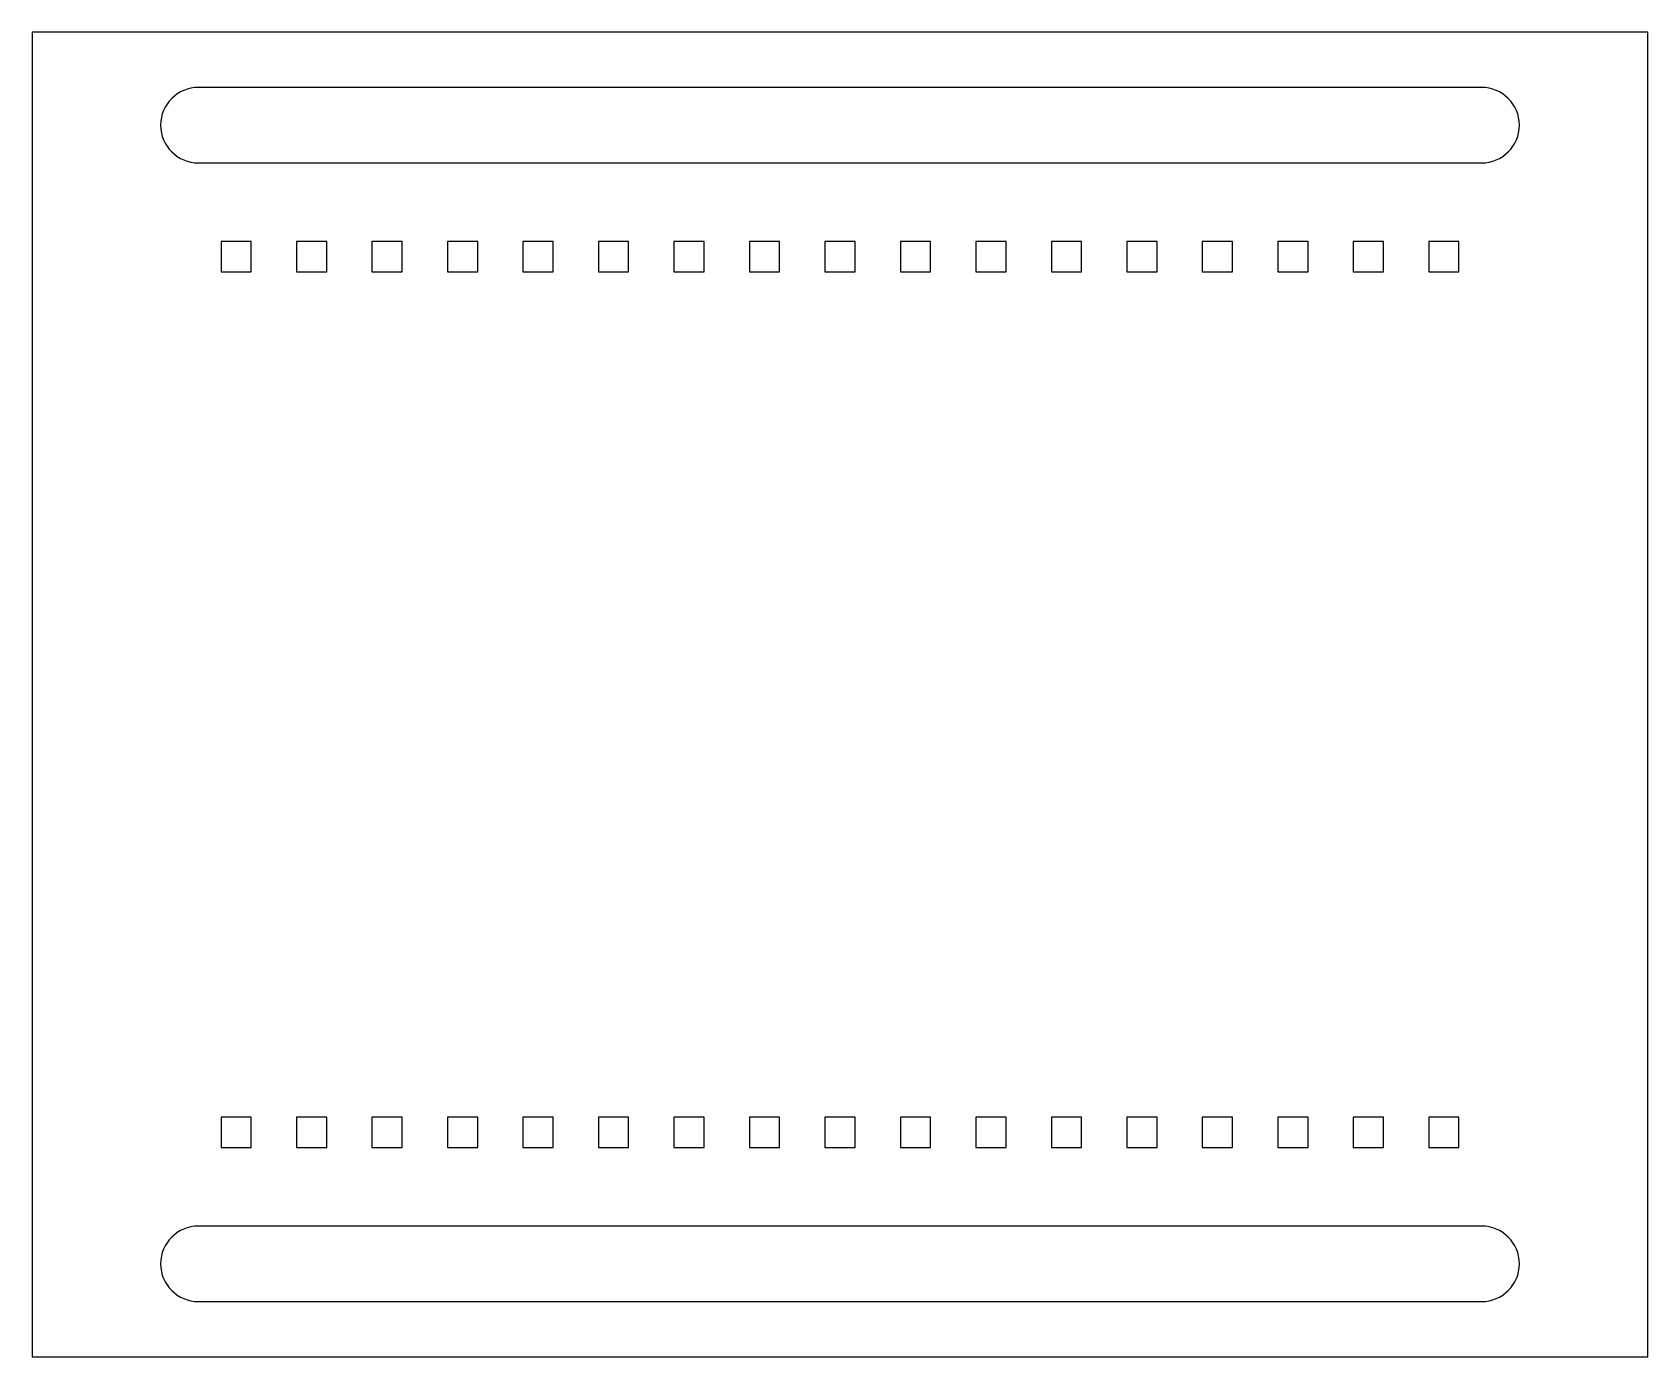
# Model space of a CAD drawing. Header units: millimetres. Extents: x -54 to 54, y -44 to 44.
import ezdxf

# ---------------------------------------------------------------- set-up
doc = ezdxf.new("R2010")
doc.units = ezdxf.units.MM

msp = doc.modelspace()

# ---------------------------------------------------------------- linework, layer by layer
at = {"color": 7, "linetype": 'Continuous', "lineweight": 25}
for p, q in [((-53.5, 43.85), (-53.5, -43.85)), ((53.5, 43.85), (-53.5, 43.85)), ((53.5, -43.85), (53.5, 43.85)), ((42.5, 40.2), (-42.5, 40.2)), ((-42.5, 35.2), (42.5, 35.2)), ((-41, 30), (-41, 28)), ((-39, 30), (-41, 30)), ((-39, 28), (-39, 30)), ((-34, 30), (-36, 30)), ((-36, 30), (-36, 28)), ((-34, 28), (-34, 30)), ((-29, 30), (-31, 30)), ((-31, 30), (-31, 28)), ((-29, 28), (-29, 30)), ((-24, 30), (-26, 30)), ((-26, 30), (-26, 28)), ((-24, 28), (-24, 30)), ((-19, 30), (-21, 30)), ((-21, 30), (-21, 28)), ((-19, 28), (-19, 30)), ((-14, 30), (-16, 30)), ((-16, 30), (-16, 28)), ((-14, 28), (-14, 30)), ((-9, 30), (-11, 30)), ((-11, 30), (-11, 28)), ((-9, 28), (-9, 30)), ((-4, 30), (-6, 30)), ((-6, 30), (-6, 28)), ((-4, 28), (-4, 30)), ((1, 30), (-1, 30)), ((-1, 30), (-1, 28)), ((1, 28), (1, 30)), ((6, 30), (4, 30)), ((4, 30), (4, 28)), ((6, 28), (6, 30)), ((11, 30), (9, 30)), ((9, 30), (9, 28)), ((11, 28), (11, 30)), ((16, 30), (14, 30)), ((14, 30), (14, 28)), ((16, 28), (16, 30)), ((21, 30), (19, 30)), ((19, 30), (19, 28)), ((21, 28), (21, 30)), ((26, 30), (24, 30)), ((24, 30), (24, 28)), ((26, 28), (26, 30)), ((31, 30), (29, 30)), ((29, 30), (29, 28)), ((31, 28), (31, 30)), ((36, 30), (34, 30)), ((34, 30), (34, 28)), ((36, 28), (36, 30)), ((41, 30), (39, 30)), ((39, 30), (39, 28)), ((41, 28), (41, 30)), ((-41, 28), (-39, 28)), ((-36, 28), (-34, 28)), ((-31, 28), (-29, 28)), ((-26, 28), (-24, 28)), ((-21, 28), (-19, 28)), ((-16, 28), (-14, 28)), ((-11, 28), (-9, 28)), ((-6, 28), (-4, 28)), ((-1, 28), (1, 28)), ((4, 28), (6, 28)), ((9, 28), (11, 28)), ((14, 28), (16, 28)), ((19, 28), (21, 28)), ((24, 28), (26, 28)), ((29, 28), (31, 28)), ((34, 28), (36, 28)), ((39, 28), (41, 28)), ((-39, -28), (-41, -28)), ((-41, -28), (-41, -30)), ((-39, -30), (-39, -28)), ((-34, -28), (-36, -28)), ((-36, -28), (-36, -30)), ((-34, -30), (-34, -28)), ((-29, -28), (-31, -28)), ((-31, -28), (-31, -30)), ((-29, -30), (-29, -28)), ((-24, -28), (-26, -28)), ((-26, -28), (-26, -30)), ((-24, -30), (-24, -28)), ((-19, -28), (-21, -28)), ((-21, -28), (-21, -30)), ((-19, -30), (-19, -28)), ((-14, -28), (-16, -28)), ((-16, -28), (-16, -30)), ((-14, -30), (-14, -28)), ((-9, -28), (-11, -28)), ((-11, -28), (-11, -30)), ((-9, -30), (-9, -28)), ((-4, -28), (-6, -28)), ((-6, -28), (-6, -30)), ((-4, -30), (-4, -28)), ((1, -28), (-1, -28)), ((-1, -28), (-1, -30)), ((1, -30), (1, -28)), ((6, -28), (4, -28)), ((4, -28), (4, -30)), ((6, -30), (6, -28)), ((11, -28), (9, -28)), ((9, -28), (9, -30)), ((11, -30), (11, -28)), ((16, -28), (14, -28)), ((14, -28), (14, -30)), ((16, -30), (16, -28)), ((21, -28), (19, -28)), ((19, -28), (19, -30)), ((21, -30), (21, -28)), ((26, -28), (24, -28)), ((24, -28), (24, -30)), ((26, -30), (26, -28)), ((31, -28), (29, -28)), ((29, -28), (29, -30)), ((31, -30), (31, -28)), ((36, -28), (34, -28)), ((34, -28), (34, -30)), ((36, -30), (36, -28)), ((41, -28), (39, -28)), ((39, -28), (39, -30)), ((41, -30), (41, -28)), ((-41, -30), (-39, -30)), ((-36, -30), (-34, -30)), ((-31, -30), (-29, -30)), ((-26, -30), (-24, -30)), ((-21, -30), (-19, -30)), ((-16, -30), (-14, -30)), ((-11, -30), (-9, -30)), ((-6, -30), (-4, -30)), ((-1, -30), (1, -30)), ((4, -30), (6, -30)), ((9, -30), (11, -30)), ((14, -30), (16, -30)), ((19, -30), (21, -30)), ((24, -30), (26, -30)), ((29, -30), (31, -30)), ((34, -30), (36, -30)), ((39, -30), (41, -30)), ((42.5, -35.2), (-42.5, -35.2)), ((-42.5, -40.2), (42.5, -40.2)), ((-53.5, -43.85), (53.5, -43.85))]:
    msp.add_line(p, q, dxfattribs=at)
for centre, start, end in [((-42.5, 37.7), 90, 270), ((42.5, 37.7), 270, 90), ((-42.5, -37.7), 90, 270), ((42.5, -37.7), 270, 90)]:
    msp.add_arc(centre, 2.5, start, end, dxfattribs=at)

doc.saveas('drawing.dxf')
